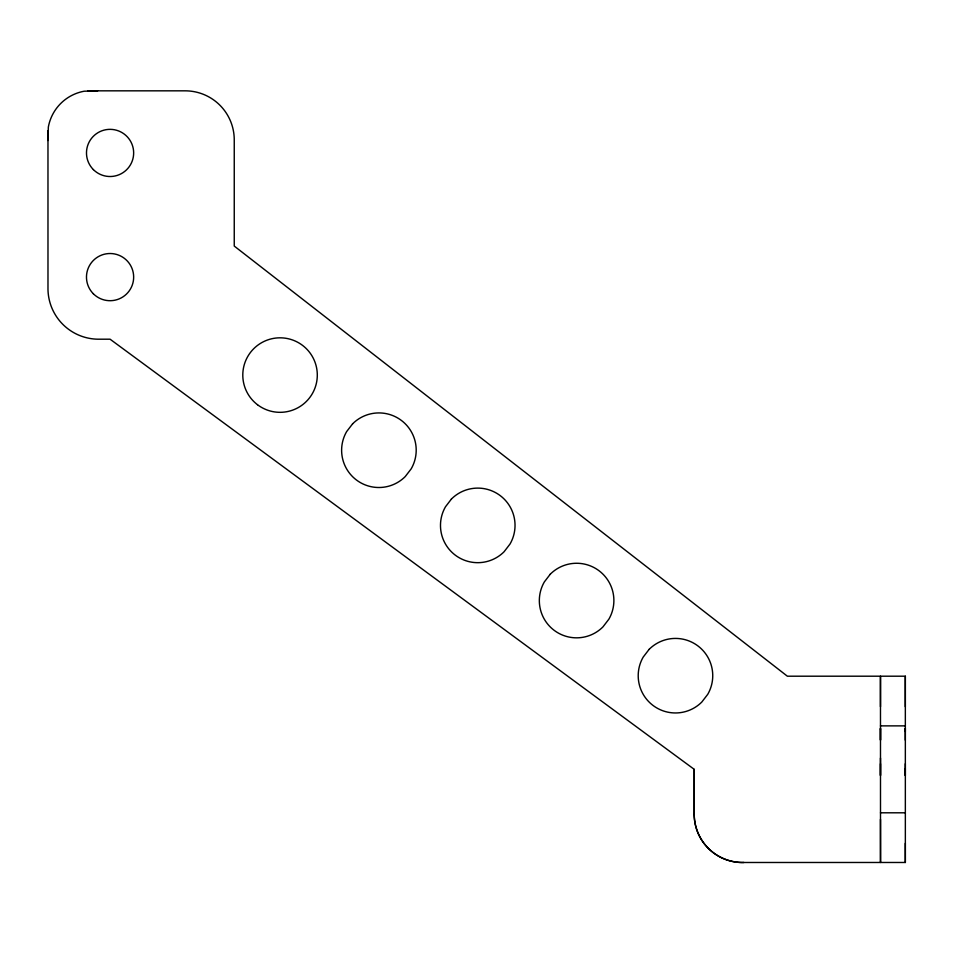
<?xml version="1.0" encoding="UTF-8"?>
<svg xmlns="http://www.w3.org/2000/svg" width="953" height="953" viewBox="0 0 953 953"><rect width="100%" height="100%" fill="white"/><g stroke="black" fill="none" stroke-linecap="round" stroke-linejoin="round"><path stroke-width="1.43" d="M47.972 130.68L47.984 289.533A50.712 50.712 0 0 0 97.647 339.197L110.072 339.197L694.237 769.345L694.225 812.814A48.281 48.281 0 0 0 743.9 862.489L905.35 862.477L905.338 676.201L787.369 676.201L234.247 246.065L234.247 140.508A49.056 49.056 0 0 0 185.18 90.833L87.807 90.833M880.489 763.746L880.477 775.551L880.477 758.064M880.477 706.697L880.477 676.201L880.512 862.477L880.477 819.33M905.326 763.746L905.314 775.551L905.314 768.63M905.314 740.159L905.326 728.354L905.326 731.523M905.314 706.697L905.314 676.201M880.477 725.876L905.314 725.876M880.477 812.802L905.314 812.802M97.647 90.845L84.209 91.214A44.517 44.517 0 0 0 48.341 127.083L47.972 140.508M905.326 862.477L905.314 843.31M694.237 769.345L694.237 812.814A48.281 48.281 0 0 0 743.912 862.477M880.489 729.164L880.477 740.159L880.477 728.354L880.477 729.164M352.562 423.894L346.63 431.602A37.25 37.25 0 0 0 405.239 476.571L411.172 468.864A37.25 37.25 0 0 0 352.55 423.894M451.412 499.05L445.492 506.77A37.25 37.25 0 0 0 504.101 551.739L510.022 544.02A37.25 37.25 0 0 0 451.412 499.05M550.274 574.206L544.342 581.926A37.25 37.25 0 0 0 602.951 626.895L608.872 619.176A37.25 37.25 0 0 0 550.262 574.206M649.124 649.362L643.204 657.082A37.25 37.25 0 0 0 701.801 702.051L707.734 694.332A37.25 37.25 0 0 0 649.124 649.362M257.501 404.727A37.25 37.25 0 0 0 317.004 379.77A37.25 37.25 0 0 0 265.637 340.721A37.25 37.25 0 0 0 257.501 404.727M93.382 169.61A23.599 23.599 0 0 0 132.86 159.032A23.599 23.599 0 0 0 103.96 130.144A23.599 23.599 0 0 0 93.382 169.61M93.382 293.798A23.599 23.599 0 0 0 132.86 283.22A23.599 23.599 0 0 0 103.96 254.32A23.599 23.599 0 0 0 93.382 293.798"/></g></svg>
